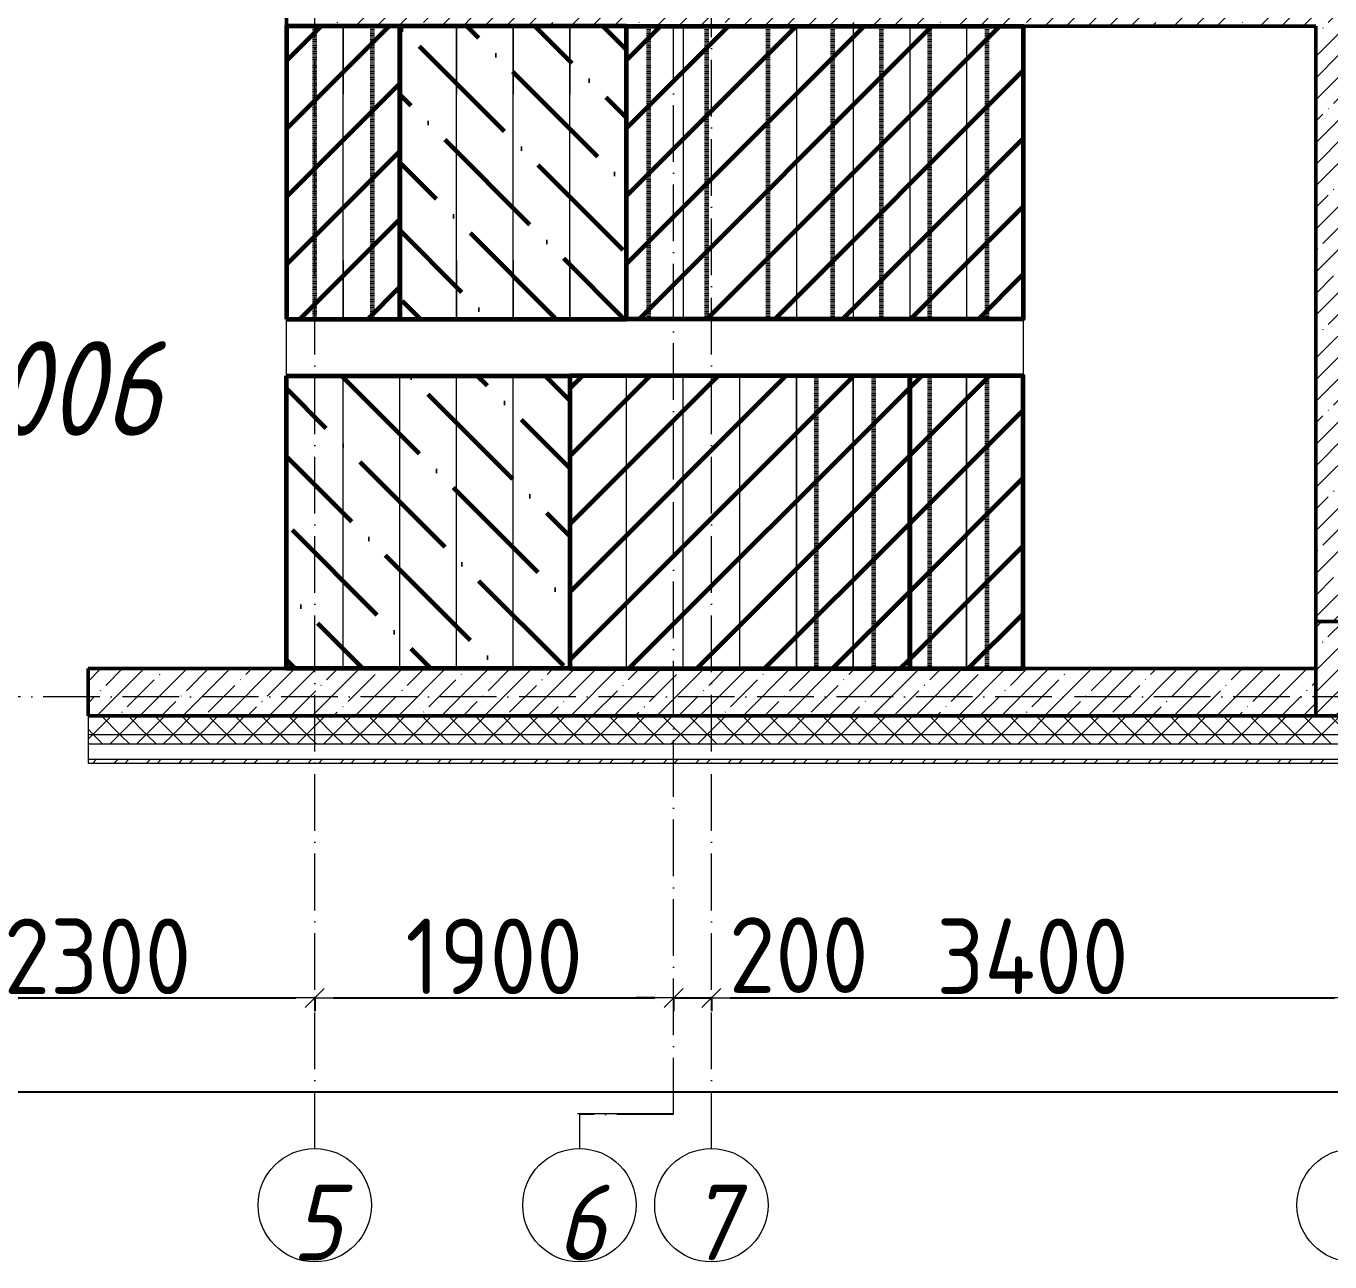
# Model space of a CAD drawing. Header units: millimetres. Extents: x -136833 to 49383, y -8033 to 344618.
# Drawn here: x -123721 to -116817, y 180224 to 186763 of the extents above; entities that cross this region are included whole.
import ezdxf

# ---------------------------------------------------------------- set-up
doc = ezdxf.new("R2010")
doc.units = ezdxf.units.MM
doc.linetypes.add('50_200_ШТРИХ_1Т_ш5_п1_п1_', pattern=[700, 500, -100, 0, -100])
doc.linetypes.add('Штрих', pattern=[635, 317.5, -317.5])
for name, color, linetype, lineweight in [('1) Резка', 210, 'Штрих', 60), ('2) Бетон демонтаж', 1, 'Continuous', 60), ('3) бетон монтаж', 5, 'Continuous', 60), ('A-____-____-DIMS', 7, 'Continuous', 9), ('A-FLOR-____-OTLN', 7, 'Continuous', 9), ('A-WALL-____-MCUT', 7, 'Continuous', 13), ('A-WALL-____-MCUT-1', 7, 'Continuous', 9), ('A-WALL-____-MCUT-2', 7, 'Continuous', 50), ('A-WALL-____-PATT-1', 7, 'Continuous', 9), ('A-WALL-FNSH-MCUT-1', 7, 'Continuous', 9), ('S-COLS-____-MCUT', 7, 'Continuous', 50), ('S-COLS-____-OTLN', 7, 'Continuous', 9), ('S-GRID-____-IDEN', 7, 'Continuous', 9), ('S-GRID-____-OTLN', 7, 'Continuous', 9), ('S-GRID-____-OTLN-1', 7, '50_200_ШТРИХ_1Т_ш5_п1_п1_', 9), ('S-STRS-____-OTLN-1', 7, 'Continuous', 9), ('Марки помещений', 7, 'Continuous', 9)]:
    doc.layers.add(name, color=color, linetype=linetype, lineweight=lineweight)
doc.styles.add('ISOCPEUR_I_2', font='isocpeui.ttf', dxfattribs={"width": 0.85, "height": 2.3})
doc.styles.add('ISOCPEUR_I_9', font='isocpeui.ttf', dxfattribs={"width": 0.9, "height": 250})
doc.styles.add('СПДС', font='isocpeur.ttf', dxfattribs={"width": 0.9})
doc.dimstyles.new('Размера А3', dxfattribs={"dimtxt": 200, "dimasz": 100, "dimexe": 70, "dimexo": 100, "dimgap": 20, "dimtad": 1, "dimdec": 0, "dimrnd": 10, "dimzin": 0, "dimdsep": 46, "dimtxsty": 'СПДС', "dimblk": 'ARROWHEAD_6', "dimcen": 1, "dimclrd": 256, "dimclre": 256, "dimclrt": 256, "dimazin": 0, "dimtfac": 1, "dimtdec": 0, "dimtmove": 2, "dimatfit": 3, "dimfxl": 1, "dimtolj": 1, "dimtzin": 0, "dimarcsym": 0})
pattern_1 = [(45, (-129942.25, 127932.03), (-70.71068, 70.71068), []), (135, (-129942.25, 127932.03), (-70.71068, -70.71068), [])]
pattern_2 = [(45, (-129942.25, 127932.03), (-114.04925, 114.04925), []), (45, (-129828.2, 127932.03), (-114.04925, 114.04925), [201.612, -40.322, 3.353, -36.97])]

# ---------------------------------------------------------------- blocks, each defined once
blk = doc.blocks.new('BSC_Колонна _Прямоугольная - 500х500-V60-АР1_План отверстий 3 этажа в осях 1-64_Ю-ЯЯ')
at = {"layer": 'S-COLS-____-OTLN'}
h = blk.add_hatch(dxfattribs=at)
h.set_pattern_fill('FP_68', color=256, style=0, pattern_type=2)
h.set_pattern_definition([(45, (-13300, -55431.04), (-114.04925, 114.04925), []), (45, (-13185.95, -55431.04), (-114.04925, 114.04925), [201.613, -40.323, 3.353, -36.97])])
h.paths.add_polyline_path([(-250, -250), (250, -250), (250, 250), (-250, 250)], flags=0)
at = {"layer": 'S-COLS-____-MCUT'}
for p, q in [((250, 250), (-250, 250)), ((-250, 250), (-250, -250)), ((250, -250), (250, 250)), ((-250, -250), (250, -250))]:
    blk.add_line(p, q, dxfattribs=at)
blk = doc.blocks.new('Ось сетки - Круг_Ø6_00__ISO-2_5_0_9K_-25732049-АР1_План отверстий 3 этажа в осях 1-64_Ю-ЯЯ')
at = {"layer": 'S-GRID-____-IDEN'}
blk.add_circle((0, 0), 3, dxfattribs=at)
blk = doc.blocks.new('ARROWHEAD_6')
at = {"color": 0, "linetype": 'Continuous'}
for p, q in [((0, 0), (-1, 0)), ((-0.5, -0.5), (0.5, 0.5))]:
    blk.add_line(p, q, dxfattribs=at)
blk = doc.blocks.new('*D835')
at = {"layer": 'A-____-____-DIMS', "lineweight": -2, "transparency": 16777216}
for p, q in [((-124492.3, 181626.6), (-124492.3, 181550.5)), ((-124392.3, 181620.5), (-122292.3, 181620.5)), ((-122192.3, 181626.6), (-122192.3, 181550.5))]:
    blk.add_line(p, q, dxfattribs=at)
at = {"layer": 'Defpoints', "color": 0, "transparency": 16777216}
for p in [(-124492.3, 181726.6), (-122192.3, 181726.6), (-122192.3, 181620.5)]:
    blk.add_point(p, dxfattribs=at)
at = {"layer": 'A-____-____-DIMS', "lineweight": -2, "transparency": 16777216, "xscale": 100, "yscale": 100, "zscale": 100, "rotation": 180}
blk.add_blockref('ARROWHEAD_6', (-124492.3, 181620.5), dxfattribs=at)
at = {"layer": 'A-____-____-DIMS', "lineweight": -2, "transparency": 16777216, "xscale": 100, "yscale": 100, "zscale": 100}
blk.add_blockref('ARROWHEAD_6', (-122192.3, 181620.5), dxfattribs=at)
at = {"layer": 'A-____-____-DIMS', "transparency": 16777216, "insert": (-123342.3, 181840.5), "char_height": 400, "attachment_point": 5, "style": 'СПДС'}
blk.add_mtext('\\A1;2300', dxfattribs=at)
blk = doc.blocks.new('*D836')
at = {"layer": 'A-____-____-DIMS', "lineweight": -2, "transparency": 16777216}
for p, q in [((-122192.3, 181626.6), (-122192.3, 181550.5)), ((-122092.3, 181620.5), (-120392.3, 181620.5)), ((-120292.3, 181626.6), (-120292.3, 181550.5))]:
    blk.add_line(p, q, dxfattribs=at)
at = {"layer": 'Defpoints', "color": 0, "transparency": 16777216}
for p in [(-122192.3, 181726.6), (-120292.3, 181726.6), (-120292.3, 181620.5)]:
    blk.add_point(p, dxfattribs=at)
at = {"layer": 'A-____-____-DIMS', "lineweight": -2, "transparency": 16777216, "xscale": 100, "yscale": 100, "zscale": 100, "rotation": 180}
blk.add_blockref('ARROWHEAD_6', (-122192.3, 181620.5), dxfattribs=at)
at = {"layer": 'A-____-____-DIMS', "lineweight": -2, "transparency": 16777216, "xscale": 100, "yscale": 100, "zscale": 100}
blk.add_blockref('ARROWHEAD_6', (-120292.3, 181620.5), dxfattribs=at)
at = {"layer": 'A-____-____-DIMS', "transparency": 16777216, "insert": (-121242.3, 181840.5), "char_height": 400, "attachment_point": 5, "style": 'СПДС'}
blk.add_mtext('\\A1;1900', dxfattribs=at)
blk = doc.blocks.new('*D837')
at = {"layer": 'A-____-____-DIMS', "lineweight": -2, "transparency": 16777216}
for p, q in [((-120392.3, 181620.5), (-120492.3, 181620.5)), ((-120292.3, 181626.6), (-120292.3, 181550.5)), ((-120292.3, 181620.5), (-120092.3, 181620.5)), ((-120092.3, 181626.6), (-120092.3, 181550.5)), ((-119992.3, 181620.5), (-119892.3, 181620.5))]:
    blk.add_line(p, q, dxfattribs=at)
at = {"layer": 'Defpoints', "color": 0, "transparency": 16777216}
for p in [(-120292.3, 181726.6), (-120092.3, 181726.6), (-120092.3, 181620.5)]:
    blk.add_point(p, dxfattribs=at)
at = {"layer": 'A-____-____-DIMS', "lineweight": -2, "transparency": 16777216, "xscale": 100, "yscale": 100, "zscale": 100}
blk.add_blockref('ARROWHEAD_6', (-120292.3, 181620.5), dxfattribs=at)
at = {"layer": 'A-____-____-DIMS', "lineweight": -2, "transparency": 16777216, "xscale": 100, "yscale": 100, "zscale": 100, "rotation": 180}
blk.add_blockref('ARROWHEAD_6', (-120092.3, 181620.5), dxfattribs=at)
at = {"layer": 'A-____-____-DIMS', "transparency": 16777216, "insert": (-119999.5, 182047.1), "char_height": 400, "attachment_point": 1, "line_spacing_factor": 1.149209, "style": 'СПДС'}
blk.add_mtext('\\A1;200', dxfattribs=at)
blk = doc.blocks.new('*D838')
at = {"layer": 'A-____-____-DIMS', "lineweight": -2, "transparency": 16777216}
for p, q in [((-120092.3, 181626.6), (-120092.3, 181550.5)), ((-119992.3, 181620.5), (-116792.3, 181620.5)), ((-116692.3, 181626.6), (-116692.3, 181550.5))]:
    blk.add_line(p, q, dxfattribs=at)
at = {"layer": 'Defpoints', "color": 0, "transparency": 16777216}
for p in [(-120092.3, 181726.6), (-116692.3, 181726.6), (-116692.3, 181620.5)]:
    blk.add_point(p, dxfattribs=at)
at = {"layer": 'A-____-____-DIMS', "lineweight": -2, "transparency": 16777216, "xscale": 100, "yscale": 100, "zscale": 100, "rotation": 180}
blk.add_blockref('ARROWHEAD_6', (-120092.3, 181620.5), dxfattribs=at)
at = {"layer": 'A-____-____-DIMS', "lineweight": -2, "transparency": 16777216, "xscale": 100, "yscale": 100, "zscale": 100}
blk.add_blockref('ARROWHEAD_6', (-116692.3, 181620.5), dxfattribs=at)
at = {"layer": 'A-____-____-DIMS', "transparency": 16777216, "insert": (-118392.3, 181840.5), "char_height": 400, "attachment_point": 5, "style": 'СПДС'}
blk.add_mtext('\\A1;3400', dxfattribs=at)
blk = doc.blocks.new('*D856')
at = {"layer": 'A-____-____-DIMS', "lineweight": -2, "transparency": 16777216}
for p, q in [((-132292.3, 181129.8), (-132292.3, 181053.7)), ((-132192.3, 181123.7), (-58992.3, 181123.7)), ((-58892.3, 181129.8), (-58892.3, 181053.7))]:
    blk.add_line(p, q, dxfattribs=at)
at = {"layer": 'Defpoints', "color": 0, "transparency": 16777216}
for p in [(-132292.3, 181229.8), (-58892.3, 181229.8), (-58892.3, 181123.7)]:
    blk.add_point(p, dxfattribs=at)
at = {"layer": 'A-____-____-DIMS', "lineweight": -2, "transparency": 16777216, "xscale": 100, "yscale": 100, "zscale": 100, "rotation": 180}
blk.add_blockref('ARROWHEAD_6', (-132292.3, 181123.7), dxfattribs=at)
at = {"layer": 'A-____-____-DIMS', "lineweight": -2, "transparency": 16777216, "xscale": 100, "yscale": 100, "zscale": 100}
blk.add_blockref('ARROWHEAD_6', (-58892.3, 181123.7), dxfattribs=at)
at = {"layer": 'A-____-____-DIMS', "transparency": 16777216, "insert": (-95592.3, 181343.7), "char_height": 400, "attachment_point": 5, "style": 'СПДС'}
blk.add_mtext('\\A1;73400', dxfattribs=at)

msp = doc.modelspace()

# ---------------------------------------------------------------- hatches: boundary and pattern name
at = {"layer": '2) Бетон демонтаж'}
h = msp.add_hatch(dxfattribs=at)
h.set_pattern_fill('ANSI31', color=256, scale=80)
h.paths.add_polyline_path([(-122342.3, 185213.1), (-121742.3, 185213.1), (-121742.3, 186763.1), (-122342.3, 186763.1)])
h = msp.add_hatch(dxfattribs=at)
h.set_pattern_fill('ANSI31', color=256, scale=80)
h.paths.add_polyline_path([(-120542.3, 186763.1), (-118442.3, 186763.1), (-118442.3, 185213.1), (-120542.3, 185213.1)])
h = msp.add_hatch(dxfattribs=at)
h.set_pattern_fill('ANSI31', color=256, scale=80)
h.paths.add_polyline_path([(-120842.3, 183363.1), (-119042.3, 183363.1), (-119042.3, 184913.1), (-120842.3, 184913.1)])
h = msp.add_hatch(dxfattribs=at)
h.set_pattern_fill('ANSI31', color=256, scale=80)
h.paths.add_polyline_path([(-119042.3, 183363.1), (-118442.3, 183363.1), (-118442.3, 184913.1), (-119042.3, 184913.1)])
at = {"layer": '3) бетон монтаж'}
h = msp.add_hatch(dxfattribs=at)
h.set_pattern_fill('ANSI36', color=256, scale=80, angle=90)
h.paths.add_polyline_path([(-121742.3, 185213.1), (-120542.3, 185213.1), (-120542.3, 186763.1), (-121742.3, 186763.1)])
h = msp.add_hatch(dxfattribs=at)
h.set_pattern_fill('ANSI36', color=256, scale=80, angle=90)
h.paths.add_polyline_path([(-122342.3, 184913.1), (-120842.3, 184913.1), (-120842.3, 183363.1), (-122342.3, 183363.1)])
at = {"layer": 'A-WALL-____-PATT-1'}
h = msp.add_hatch(dxfattribs=at)
h.set_pattern_fill('FP_12', color=256, style=0, pattern_type=2)
h.set_pattern_definition(pattern_2)
h.paths.add_polyline_path([(-116892.3, 183613.1), (-116642.3, 183613.1), (-116642.3, 191113.1), (-116892.3, 191113.1), (-116892.3, 185155.5)], flags=0)
h = msp.add_hatch(dxfattribs=at)
h.set_pattern_fill('FP_12', color=256, style=0, pattern_type=2)
h.set_pattern_definition(pattern_2)
h.paths.add_polyline_path([(-116892.3, 186763.1), (-116892.3, 187013.1), (-122092.3, 187013.1), (-122092.3, 186763.1), (-117584, 186763.1)], flags=0)
h = msp.add_hatch(dxfattribs=at)
h.set_pattern_fill('FP_12', color=256, style=0, pattern_type=2)
h.set_pattern_definition(pattern_2)
h.paths.add_polyline_path([(-116892.3, 183113.1), (-116892.3, 183363.1), (-123392.3, 183363.1), (-123392.3, 183113.1), (-117584, 183113.1)], flags=0)
h.paths.add_polyline_path([(-124392.3, 183113.1), (-124392.3, 183363.1), (-124642.3, 183363.1), (-124642.3, 183113.1)], flags=0)
h = msp.add_hatch(dxfattribs=at)
h.set_pattern_fill('FP_4', color=256, style=0, pattern_type=2)
h.set_pattern_definition(pattern_1)
h.paths.add_polyline_path([(-55722.8, 183013.1), (-55642.3, 183013.1), (-55642.3, 183113.1), (-61992.3, 183113.1), (-61992.3, 183013.1), (-59257.7, 183013.1)], flags=0)
h.paths.add_polyline_path([(-66327.6, 183013.1), (-65942.3, 183013.1), (-65942.3, 183107.1), (-66017.3, 183107.1), (-66017.3, 183113.1), (-66967.3, 183113.1), (-66967.3, 183107.1), (-67042.3, 183107.1), (-67042.3, 183013.1), (-66692.3, 183013.1)], flags=0)
h.paths.add_polyline_path([(-64560.1, 183013.1), (-62992.3, 183013.1), (-62992.3, 183113.1), (-64867.3, 183113.1), (-64867.3, 183107.1), (-64942.3, 183107.1), (-64942.3, 183013.1)], flags=0)
h.paths.add_polyline_path([(-69967.3, 183013.1), (-68842.3, 183013.1), (-68842.3, 183107.1), (-68917.3, 183107.1), (-68917.3, 183113.1), (-69967.3, 183113.1), (-69967.3, 183107.1), (-70042.3, 183107.1), (-70042.3, 183013.1), (-70036.3, 183013.1)], flags=0)
h.paths.add_polyline_path([(-71842.3, 183013.1), (-71842.3, 183107.1), (-71917.3, 183107.1), (-71917.3, 183113.1), (-72967.3, 183113.1), (-72967.3, 183107.1), (-73042.3, 183107.1), (-73042.3, 183013.1), (-72513.7, 183013.1)], flags=0)
h.paths.add_polyline_path([(-75967.3, 183013.1), (-74842.3, 183013.1), (-74842.3, 183107.1), (-74917.3, 183107.1), (-74917.3, 183113.1), (-75967.3, 183113.1), (-75967.3, 183107.1), (-76042.3, 183107.1), (-76042.3, 183013.1)], flags=0)
h.paths.add_polyline_path([(-77917.3, 183013.1), (-77842.3, 183013.1), (-77842.3, 183107.1), (-77917.3, 183107.1), (-77917.3, 183113.1), (-78967.3, 183113.1), (-78967.3, 183107.1), (-79042.3, 183107.1), (-79042.3, 183013.1), (-78699.8, 183013.1)], flags=0)
h.paths.add_polyline_path([(-81692.3, 183013.1), (-80842.3, 183013.1), (-80842.3, 183107.1), (-80917.3, 183107.1), (-80917.3, 183113.1), (-81967.3, 183113.1), (-81967.3, 183107.1), (-82042.3, 183107.1), (-82042.3, 183013.1), (-81967.3, 183013.1)], flags=0)
h.paths.add_polyline_path([(-84002.2, 183013.1), (-83842.3, 183013.1), (-83842.3, 183107.1), (-83917.3, 183107.1), (-83917.3, 183113.1), (-85517.3, 183113.1), (-85517.3, 183107.1), (-85592.3, 183107.1), (-85592.3, 183013.1), (-84885.9, 183013.1)], flags=0)
h.paths.add_polyline_path([(-87537.1, 183013.1), (-87392.3, 183013.1), (-87392.3, 183107.1), (-87467.3, 183107.1), (-87467.3, 183113.1), (-88517.3, 183113.1), (-88517.3, 183107.1), (-88592.3, 183107.1), (-88592.3, 183013.1)], flags=0)
h.paths.add_polyline_path([(-90392.3, 183013.1), (-90392.3, 183107.1), (-90467.3, 183107.1), (-90467.3, 183113.1), (-91517.3, 183113.1), (-91517.3, 183107.1), (-91592.3, 183107.1), (-91592.3, 183013.1), (-91072.1, 183013.1)], flags=0)
h.paths.add_polyline_path([(-93723.3, 183013.1), (-93392.3, 183013.1), (-93392.3, 183107.1), (-93467.3, 183107.1), (-93467.3, 183113.1), (-94517.3, 183113.1), (-94517.3, 183107.1), (-94592.3, 183107.1), (-94592.3, 183013.1), (-94165.1, 183013.1)], flags=0)
h.paths.add_polyline_path([(-97517.3, 183013.1), (-96392.3, 183013.1), (-96392.3, 183107.1), (-96467.3, 183107.1), (-96467.3, 183113.1), (-97517.3, 183113.1), (-97517.3, 183107.1), (-97592.3, 183107.1), (-97592.3, 183013.1), (-97586.3, 183013.1)], flags=0)
h.paths.add_polyline_path([(-100592.3, 183013.1), (-99392.3, 183013.1), (-99392.3, 183107.1), (-99467.3, 183107.1), (-99467.3, 183113.1), (-100517.3, 183113.1), (-100517.3, 183107.1), (-100592.3, 183107.1)], flags=0)
h.paths.add_polyline_path([(-102392.3, 183013.1), (-102392.3, 183107.1), (-102467.3, 183107.1), (-102467.3, 183113.1), (-103517.3, 183113.1), (-103517.3, 183107.1), (-103592.3, 183107.1), (-103592.3, 183013.1), (-102560.6, 183013.1)], flags=0)
h.paths.add_polyline_path([(-106517.3, 183013.1), (-105392.3, 183013.1), (-105392.3, 183107.1), (-105467.3, 183107.1), (-105467.3, 183113.1), (-106517.3, 183113.1), (-106517.3, 183107.1), (-106592.3, 183107.1), (-106592.3, 183013.1), (-106586.3, 183013.1)], flags=0)
h.paths.add_polyline_path([(-108392.3, 183013.1), (-108392.3, 183107.1), (-108467.3, 183107.1), (-108467.3, 183113.1), (-109517.3, 183113.1), (-109517.3, 183107.1), (-109592.3, 183107.1), (-109592.3, 183013.1), (-108467.3, 183013.1)], flags=0)
h.paths.add_polyline_path([(-111742.3, 183013.1), (-111392.3, 183013.1), (-111392.3, 183107.1), (-111467.3, 183107.1), (-111467.3, 183113.1), (-112517.3, 183113.1), (-112517.3, 183107.1), (-112592.3, 183107.1), (-112592.3, 183013.1), (-112242.3, 183013.1)], flags=0)
h.paths.add_polyline_path([(-113592.3, 183013.1), (-113592.3, 183107.1), (-113667.3, 183107.1), (-113667.3, 183113.1), (-123392.3, 183113.1), (-123392.3, 183013.1), (-114049.1, 183013.1)], flags=0)
h.paths.add_polyline_path([(-124392.3, 183013.1), (-124392.3, 183113.1), (-132392.3, 183113.1), (-132392.3, 183013.1), (-126421.4, 183013.1)], flags=0)
h = msp.add_hatch(dxfattribs=at)
h.set_pattern_fill('FP_4', color=256, style=0, pattern_type=2)
h.set_pattern_definition(pattern_1)
h.paths.add_polyline_path([(-55642.3, 182963.1), (-55642.3, 183013.1), (-61992.3, 183013.1), (-61992.3, 182963.1), (-55722.8, 182963.1)], flags=0)
h.paths.add_polyline_path([(-62992.3, 182963.1), (-62992.3, 183013.1), (-64942.3, 183013.1), (-64942.3, 182963.1), (-64560.1, 182963.1)], flags=0)
h.paths.add_polyline_path([(-68842.3, 182963.1), (-68842.3, 183013.1), (-70042.3, 183013.1), (-70042.3, 182963.1), (-69862.5, 182963.1)], flags=0)
h.paths.add_polyline_path([(-66327.6, 182963.1), (-65942.3, 182963.1), (-65942.3, 183013.1), (-67042.3, 183013.1), (-67042.3, 182963.1)], flags=0)
h.paths.add_polyline_path([(-72513.7, 182963.1), (-71842.3, 182963.1), (-71842.3, 183013.1), (-73042.3, 183013.1), (-73042.3, 182963.1)], flags=0)
h.paths.add_polyline_path([(-74842.3, 182963.1), (-74842.3, 183013.1), (-76042.3, 183013.1), (-76042.3, 182963.1), (-75164.9, 182963.1)], flags=0)
h.paths.add_polyline_path([(-77842.3, 182963.1), (-77842.3, 183013.1), (-79042.3, 183013.1), (-79042.3, 182963.1), (-78699.8, 182963.1)], flags=0)
h.paths.add_polyline_path([(-80842.3, 182963.1), (-80842.3, 183013.1), (-82042.3, 183013.1), (-82042.3, 182963.1), (-81351, 182963.1)], flags=0)
h.paths.add_polyline_path([(-83842.3, 182963.1), (-83842.3, 183013.1), (-85592.3, 183013.1), (-85592.3, 182963.1), (-84002.2, 182963.1)], flags=0)
h.paths.add_polyline_path([(-87392.3, 182963.1), (-87392.3, 183013.1), (-88592.3, 183013.1), (-88592.3, 182963.1), (-87537.1, 182963.1)], flags=0)
h.paths.add_polyline_path([(-90392.3, 182963.1), (-90392.3, 183013.1), (-91592.3, 183013.1), (-91592.3, 182963.1), (-91072.1, 182963.1)], flags=0)
h.paths.add_polyline_path([(-93392.3, 182963.1), (-93392.3, 183013.1), (-94592.3, 183013.1), (-94592.3, 182963.1), (-93723.3, 182963.1)], flags=0)
h.paths.add_polyline_path([(-97592.3, 182963.1), (-96392.3, 182963.1), (-96392.3, 183013.1), (-97592.3, 183013.1)], flags=0)
h.paths.add_polyline_path([(-99909.4, 182963.1), (-99392.3, 182963.1), (-99392.3, 183013.1), (-100592.3, 183013.1), (-100592.3, 182963.1)], flags=0)
h.paths.add_polyline_path([(-102560.6, 182963.1), (-102392.3, 182963.1), (-102392.3, 183013.1), (-103592.3, 183013.1), (-103592.3, 182963.1), (-103444.3, 182963.1)], flags=0)
h.paths.add_polyline_path([(-105392.3, 182963.1), (-105392.3, 183013.1), (-106592.3, 183013.1), (-106592.3, 182963.1), (-106095.5, 182963.1)], flags=0)
h.paths.add_polyline_path([(-108746.7, 182963.1), (-108392.3, 182963.1), (-108392.3, 183013.1), (-109592.3, 183013.1), (-109592.3, 182963.1)], flags=0)
h.paths.add_polyline_path([(-111397.9, 182963.1), (-111392.3, 182963.1), (-111392.3, 183013.1), (-112592.3, 183013.1), (-112592.3, 182963.1), (-112281.6, 182963.1)], flags=0)
h.paths.add_polyline_path([(-114049.1, 182963.1), (-113592.3, 182963.1), (-113592.3, 183013.1), (-123392.3, 183013.1), (-123392.3, 182963.1), (-115816.6, 182963.1)], flags=0)
h.paths.add_polyline_path([(-124392.3, 182963.1), (-124392.3, 183013.1), (-132492.3, 183013.1), (-132492.3, 182963.1), (-126421.4, 182963.1)], flags=0)
h = msp.add_hatch(dxfattribs=at)
h.set_pattern_fill('FP_6', color=256, style=0, pattern_type=2)
h.set_pattern_definition([(45, (-129942.25, 127932.03), (-85.53659, 85.53659), []), (45, (-129885.23, 127932.03), (-85.53659, 85.53659), [])])
h.paths.add_polyline_path([(-84885.9, 182863.1), (-84727.3, 182863.1), (-84727.3, 182883.1), (-85592.3, 182883.1), (-85592.3, 182863.1)], flags=0)
h.paths.add_polyline_path([(-87392.3, 182863.1), (-87392.3, 182883.1), (-88592.3, 182883.1), (-88592.3, 182863.1), (-87537.1, 182863.1)], flags=0)
h.paths.add_polyline_path([(-90392.3, 182863.1), (-90392.3, 182883.1), (-91592.3, 182883.1), (-91592.3, 182863.1), (-91072.1, 182863.1)], flags=0)
h.paths.add_polyline_path([(-93392.3, 182863.1), (-93392.3, 182883.1), (-94592.3, 182883.1), (-94592.3, 182863.1), (-93723.3, 182863.1)], flags=0)
h.paths.add_polyline_path([(-96392.3, 182863.1), (-96392.3, 182883.1), (-97592.3, 182883.1), (-97592.3, 182863.1), (-97258.2, 182863.1)], flags=0)
h.paths.add_polyline_path([(-99909.4, 182863.1), (-99392.3, 182863.1), (-99392.3, 182883.1), (-100592.3, 182883.1), (-100592.3, 182863.1)], flags=0)
h.paths.add_polyline_path([(-102560.6, 182863.1), (-102392.3, 182863.1), (-102392.3, 182883.1), (-103592.3, 182883.1), (-103592.3, 182863.1), (-103444.3, 182863.1)], flags=0)
h.paths.add_polyline_path([(-106592.3, 182863.1), (-105392.3, 182863.1), (-105392.3, 182883.1), (-106592.3, 182883.1)], flags=0)
h.paths.add_polyline_path([(-109592.3, 182863.1), (-108392.3, 182863.1), (-108392.3, 182883.1), (-109592.3, 182883.1)], flags=0)
h.paths.add_polyline_path([(-112592.3, 182863.1), (-111392.3, 182863.1), (-111392.3, 182883.1), (-112592.3, 182883.1)], flags=0)
h.paths.add_polyline_path([(-113592.3, 182863.1), (-113592.3, 182883.1), (-123392.3, 182883.1), (-123392.3, 182863.1), (-114049.1, 182863.1)], flags=0)
h.paths.add_polyline_path([(-124392.3, 182863.1), (-124392.3, 182883.1), (-132622.3, 182883.1), (-132622.3, 182863.1), (-126421.4, 182863.1)], flags=0)

# ---------------------------------------------------------------- linework, layer by layer
at = {"layer": '1) Резка', "ltscale": 0.01}
for points in [[(-122192.3, 185213.1), (-122192.3, 186763.1)], [(-121885.9, 185213.1), (-121885.9, 186763.1)], [(-120423.4, 185213.1), (-120423.4, 186763.1)], [(-120117.1, 185213.1), (-120117.1, 186763.1)], [(-119792.3, 185213.1), (-119792.3, 186763.1)], [(-119448.9, 185213.1), (-119448.9, 186763.1)], [(-119192.3, 185213.1), (-119192.3, 186763.1)], [(-118935, 185213.1), (-118935, 186763.1)], [(-118632.3, 185213.1), (-118632.3, 186763.1)], [(-119535, 183363.1), (-119535, 184913.1)], [(-119232.3, 183363.1), (-119232.3, 184913.1)], [(-118935, 183363.1), (-118935, 184913.1)], [(-118632.3, 183363.1), (-118632.3, 184913.1)]]:
    msp.add_lwpolyline(points, dxfattribs=at)
at = {"layer": '2) Бетон демонтаж'}
for points in [[(-122342.3, 185213.1), (-121742.3, 185213.1), (-121742.3, 186763.1), (-122342.3, 186763.1)], [(-120542.3, 186763.1), (-118442.3, 186763.1), (-118442.3, 185213.1), (-120542.3, 185213.1)], [(-120842.3, 183363.1), (-119042.3, 183363.1), (-119042.3, 184913.1), (-120842.3, 184913.1)], [(-119042.3, 183363.1), (-118442.3, 183363.1), (-118442.3, 184913.1), (-119042.3, 184913.1)]]:
    msp.add_lwpolyline(points, close=True, dxfattribs=at)
at = {"layer": '3) бетон монтаж'}
for points in [[(-121742.3, 185213.1), (-120542.3, 185213.1), (-120542.3, 186763.1), (-121742.3, 186763.1)], [(-122342.3, 184913.1), (-120842.3, 184913.1), (-120842.3, 183363.1), (-122342.3, 183363.1)]]:
    msp.add_lwpolyline(points, close=True, dxfattribs=at)
at = {"layer": 'A-FLOR-____-OTLN'}
for p, q in [((-122342.3, 186083.1), (-122342.3, 186763.1)), ((-122342.3, 183363.1), (-122342.3, 185843.1))]:
    msp.add_line(p, q, dxfattribs=at)
at = {"layer": 'A-WALL-____-MCUT'}
for p, q in [((-123392.3, 183113.1), (-123392.3, 182883.1)), ((-123392.3, 182883.1), (-113592.3, 182883.1))]:
    msp.add_line(p, q, dxfattribs=at)
at = {"layer": 'A-WALL-____-MCUT-1'}
for p, q in [((-113592.3, 183013.1), (-123392.3, 183013.1)), ((-113592.3, 182963.1), (-123392.3, 182963.1))]:
    msp.add_line(p, q, dxfattribs=at)
at = {"layer": 'A-WALL-____-MCUT-2'}
for p, q in [((-122342.3, 189713.1), (-122342.3, 186763.1)), ((-122342.3, 186763.1), (-116892.3, 186763.1)), ((-116892.3, 186763.1), (-116892.3, 183613.1)), ((-116892.3, 183363.1), (-123392.3, 183363.1)), ((-123392.3, 183363.1), (-123392.3, 183113.1)), ((-116892.3, 183113.1), (-123392.3, 183113.1))]:
    msp.add_line(p, q, dxfattribs=at)
at = {"layer": 'A-WALL-FNSH-MCUT-1'}
for p, q in [((-123392.3, 182883.1), (-123392.3, 182883.1)), ((-123392.3, 182883.1), (-123392.3, 182863.1)), ((-123392.3, 182863.1), (-113592.3, 182863.1))]:
    msp.add_line(p, q, dxfattribs=at)
at = {"layer": 'S-GRID-____-OTLN'}
msp.add_line((-120292.3, 181006.5), (-120801.8, 181006.5), dxfattribs=at)
at = {"layer": 'S-GRID-____-OTLN-1', "color": 251, "ltscale": 0.6, "true_color": 0x636466}
for p, q in [((-122192.3, 180823.6), (-122192.3, 218824.9)), ((-120292.3, 181003.7), (-120292.3, 218824.9)), ((-120092.3, 180823.6), (-120092.3, 218560.6)), ((-25867.8, 183213.1), (-134611, 183213.1)), ((-120791.1, 181003.7), (-120791.1, 180823.6)), ((-120292.3, 181003.7), (-120791.1, 181003.7))]:
    msp.add_line(p, q, dxfattribs=at)
at = {"layer": 'S-STRS-____-OTLN-1'}
for p, q in [((-122042.3, 186763.1), (-122042.3, 186403.1)), ((-122042.3, 186763.1), (-122042.3, 186403.1)), ((-122042.3, 185213.1), (-122042.3, 186763.1)), ((-121742.3, 186763.1), (-121742.3, 186403.1)), ((-121742.3, 186763.1), (-121742.3, 186403.1)), ((-121742.3, 185213.1), (-121742.3, 186763.1)), ((-121742.3, 185213.1), (-121742.3, 186763.1)), ((-121442.3, 186763.1), (-121442.3, 186403.1)), ((-121442.3, 186763.1), (-121442.3, 186403.1)), ((-121442.3, 185213.1), (-121442.3, 186763.1)), ((-121442.3, 185213.1), (-121442.3, 186763.1)), ((-121142.3, 186763.1), (-121142.3, 186403.1)), ((-121142.3, 186763.1), (-121142.3, 186403.1)), ((-121142.3, 185213.1), (-121142.3, 186763.1)), ((-121142.3, 185213.1), (-121142.3, 186763.1)), ((-120842.3, 186763.1), (-120842.3, 186403.1)), ((-120842.3, 186763.1), (-120842.3, 186403.1)), ((-120842.3, 185213.1), (-120842.3, 186763.1)), ((-120842.3, 185213.1), (-120842.3, 186763.1)), ((-120542.3, 186763.1), (-120542.3, 186403.1)), ((-120542.3, 186763.1), (-120542.3, 186403.1)), ((-120542.3, 185213.1), (-120542.3, 186763.1)), ((-120542.3, 185213.1), (-120542.3, 186763.1)), ((-120242.3, 186763.1), (-120242.3, 185213.1)), ((-120242.3, 186763.1), (-120242.3, 185213.1)), ((-119642.3, 186763.1), (-119642.3, 185213.1)), ((-119642.3, 186763.1), (-119642.3, 185213.1)), ((-119342.3, 186763.1), (-119342.3, 185213.1)), ((-119342.3, 186763.1), (-119342.3, 185213.1)), ((-119042.3, 186763.1), (-119042.3, 185213.1)), ((-119042.3, 186763.1), (-119042.3, 185213.1)), ((-118742.3, 186763.1), (-118742.3, 185213.1)), ((-118742.3, 186763.1), (-118742.3, 185213.1)), ((-118442.3, 186763.1), (-118442.3, 185213.1)), ((-118442.3, 186763.1), (-118442.3, 185213.1)), ((-118442.3, 186763.1), (-118442.3, 185213.1)), ((-118442.3, 186763.1), (-118442.3, 185213.1)), ((-122042.3, 185523.1), (-122042.3, 185213.1)), ((-122042.3, 185523.1), (-122042.3, 185213.1)), ((-121742.3, 185523.1), (-121742.3, 185213.1)), ((-121742.3, 185523.1), (-121742.3, 185213.1)), ((-121442.3, 185523.1), (-121442.3, 185213.1)), ((-121442.3, 185523.1), (-121442.3, 185213.1)), ((-121142.3, 185523.1), (-121142.3, 185213.1)), ((-121142.3, 185523.1), (-121142.3, 185213.1)), ((-120842.3, 185523.1), (-120842.3, 185213.1)), ((-120842.3, 185523.1), (-120842.3, 185213.1)), ((-120542.3, 185523.1), (-120542.3, 185213.1)), ((-120542.3, 185523.1), (-120542.3, 185213.1)), ((-122342.3, 185213.1), (-122042.3, 185213.1)), ((-122042.3, 185213.1), (-121742.3, 185213.1)), ((-121742.3, 185213.1), (-121442.3, 185213.1)), ((-121442.3, 185213.1), (-121142.3, 185213.1)), ((-121142.3, 185213.1), (-120842.3, 185213.1)), ((-120842.3, 185213.1), (-120542.3, 185213.1)), ((-120542.3, 185213.1), (-120242.3, 185213.1)), ((-120242.3, 185213.1), (-119942.3, 185213.1)), ((-119942.3, 185213.1), (-119642.3, 185213.1)), ((-119642.3, 185213.1), (-119342.3, 185213.1)), ((-119342.3, 185213.1), (-119042.3, 185213.1)), ((-119042.3, 185213.1), (-118742.3, 185213.1)), ((-118742.3, 185213.1), (-118442.3, 185213.1)), ((-118442.3, 185213.1), (-118442.3, 184913.1)), ((-122342.3, 183363.1), (-122342.3, 184913.1)), ((-122042.3, 184913.1), (-122342.3, 184913.1)), ((-121742.3, 184913.1), (-122042.3, 184913.1)), ((-122042.3, 183363.1), (-122042.3, 184913.1)), ((-122042.3, 183363.1), (-122042.3, 184913.1)), ((-121442.3, 184913.1), (-121742.3, 184913.1)), ((-121742.3, 183363.1), (-121742.3, 184913.1)), ((-121742.3, 183363.1), (-121742.3, 184913.1)), ((-121142.3, 184913.1), (-121442.3, 184913.1)), ((-121442.3, 183363.1), (-121442.3, 184913.1)), ((-121442.3, 183363.1), (-121442.3, 184913.1)), ((-120842.3, 184913.1), (-121142.3, 184913.1)), ((-121142.3, 183363.1), (-121142.3, 184913.1)), ((-121142.3, 183363.1), (-121142.3, 184913.1)), ((-120542.3, 184913.1), (-120842.3, 184913.1)), ((-120842.3, 183363.1), (-120842.3, 184913.1)), ((-120842.3, 183363.1), (-120842.3, 184913.1)), ((-120242.3, 184913.1), (-120542.3, 184913.1)), ((-120542.3, 183363.1), (-120542.3, 184913.1)), ((-120542.3, 183363.1), (-120542.3, 184913.1)), ((-119942.3, 184913.1), (-120242.3, 184913.1)), ((-120242.3, 183363.1), (-120242.3, 184913.1)), ((-120242.3, 183363.1), (-120242.3, 184913.1)), ((-119642.3, 184913.1), (-119942.3, 184913.1)), ((-119942.3, 183363.1), (-119942.3, 184913.1)), ((-119942.3, 183363.1), (-119942.3, 184913.1)), ((-119342.3, 184913.1), (-119642.3, 184913.1)), ((-119642.3, 183363.1), (-119642.3, 184913.1)), ((-119642.3, 183363.1), (-119642.3, 184913.1)), ((-119642.3, 184913.1), (-119642.3, 183363.1)), ((-119642.3, 184913.1), (-119642.3, 183363.1)), ((-119042.3, 184913.1), (-119342.3, 184913.1)), ((-119342.3, 183363.1), (-119342.3, 184913.1)), ((-119342.3, 183363.1), (-119342.3, 184913.1)), ((-119342.3, 184913.1), (-119342.3, 183363.1)), ((-119342.3, 184913.1), (-119342.3, 183363.1)), ((-118742.3, 184913.1), (-119042.3, 184913.1)), ((-119042.3, 183363.1), (-119042.3, 184913.1)), ((-119042.3, 183363.1), (-119042.3, 184913.1)), ((-119042.3, 184913.1), (-119042.3, 183363.1)), ((-119042.3, 184913.1), (-119042.3, 183363.1)), ((-119042.3, 184913.1), (-119042.3, 183363.1)), ((-119042.3, 184913.1), (-119042.3, 183363.1)), ((-118442.3, 184913.1), (-118742.3, 184913.1)), ((-118742.3, 183363.1), (-118742.3, 184913.1)), ((-118742.3, 183363.1), (-118742.3, 184913.1)), ((-118742.3, 184913.1), (-118742.3, 183363.1)), ((-118742.3, 184913.1), (-118742.3, 183363.1)), ((-118442.3, 183363.1), (-118442.3, 184913.1)), ((-118442.3, 183363.1), (-118442.3, 184913.1)), ((-118442.3, 184913.1), (-118442.3, 183363.1)), ((-118442.3, 184913.1), (-118442.3, 183363.1)), ((-119642.3, 183363.1), (-119342.3, 183363.1)), ((-119342.3, 183363.1), (-119042.3, 183363.1)), ((-119042.3, 183363.1), (-118742.3, 183363.1)), ((-118742.3, 183363.1), (-118442.3, 183363.1))]:
    msp.add_line(p, q, dxfattribs=at)

# ---------------------------------------------------------------- block references
at = {"layer": 'S-COLS-____-OTLN'}
msp.add_blockref('BSC_Колонна _Прямоугольная - 500х500-V60-АР1_План отверстий 3 этажа в осях 1-64_Ю-ЯЯ', (-116642.3, 183363.1), dxfattribs=at)
at = {"layer": 'S-GRID-____-IDEN', "xscale": 99.99999999999993, "yscale": 99.99999999999993, "zscale": 99.99999999999993}
for p in [(-122192.3, 180523.6), (-120791.1, 180523.6), (-120092.3, 180523.6)]:
    msp.add_blockref('Ось сетки - Круг_Ø6_00__ISO-2_5_0_9K_-25732049-АР1_План отверстий 3 этажа в осях 1-64_Ю-ЯЯ', p, dxfattribs=at)
at = {"layer": 'S-GRID-____-IDEN', "xscale": 99.99999999999993, "yscale": 99.99999999999993, "zscale": 99.99999999999993, "rotation": 180}
msp.add_blockref('Ось сетки - Круг_Ø6_00__ISO-2_5_0_9K_-25732049-АР1_План отверстий 3 этажа в осях 1-64_Ю-ЯЯ', (-116692.3, 180523.6), dxfattribs=at)

# ---------------------------------------------------------------- texts
at = {"layer": 'S-GRID-____-IDEN', "char_height": 400, "width": 202.025, "attachment_point": 1, "style": 'ISOCPEUR_I_9'}
for s, insert in [('\\fISOCPEUR|b0|i1|c204|p34|;\\W.9;5', (-122313.9, 180632.4)), ('\\fISOCPEUR|b0|i1|c204|p34|;\\W.9;6', (-120912.7, 180632.4)), ('\\fISOCPEUR|b0|i1|c204|p34|;\\W.9;7', (-120213.9, 180632.4))]:
    msp.add_mtext(s, dxfattribs=dict(at, insert=insert))
at = {"layer": 'Марки помещений', "insert": (-124318.5, 185095.7), "char_height": 500, "width": 785.654, "attachment_point": 1, "style": 'ISOCPEUR_I_2'}
msp.add_mtext('3.006', dxfattribs=at)

# ---------------------------------------------------------------- dimensions: what is measured, and where the dimension line sits
at = {"layer": 'A-____-____-DIMS'}
for base, p1, p2, picture, middle in [((-122192.3, 181620.5), (-124492.3, 181726.6), (-122192.3, 181726.6), '*D835', (-123342.3, 181840.5)), ((-120292.3, 181620.5), (-122192.3, 181726.6), (-120292.3, 181726.6), '*D836', (-121242.3, 181840.5)), ((-116692.3, 181620.5), (-120092.3, 181726.6), (-116692.3, 181726.6), '*D838', (-118392.3, 181840.5)), ((-58892.3, 181123.7), (-132292.3, 181229.8), (-58892.3, 181229.8), '*D856', (-95592.3, 181343.7))]:
    dim = msp.add_linear_dim(base=base, p1=p1, p2=p2, dimstyle='Размера А3', override={"dimtxt": 400}, dxfattribs=at)
    dim.commit()
    dim.dimension.update_dxf_attribs({"geometry": picture, "text_midpoint": middle})
dim = msp.add_linear_dim(base=(-120092.3, 181620.5), p1=(-120292.3, 181726.6), p2=(-120092.3, 181726.6), dimstyle='Размера А3', override={"dimtxt": 400}, dxfattribs=at)
dim.commit()
dim.dimension.update_dxf_attribs({"geometry": '*D837', "text_midpoint": (-119657.5, 181780.4), "dimtype": 160})

doc.saveas('drawing.dxf')
